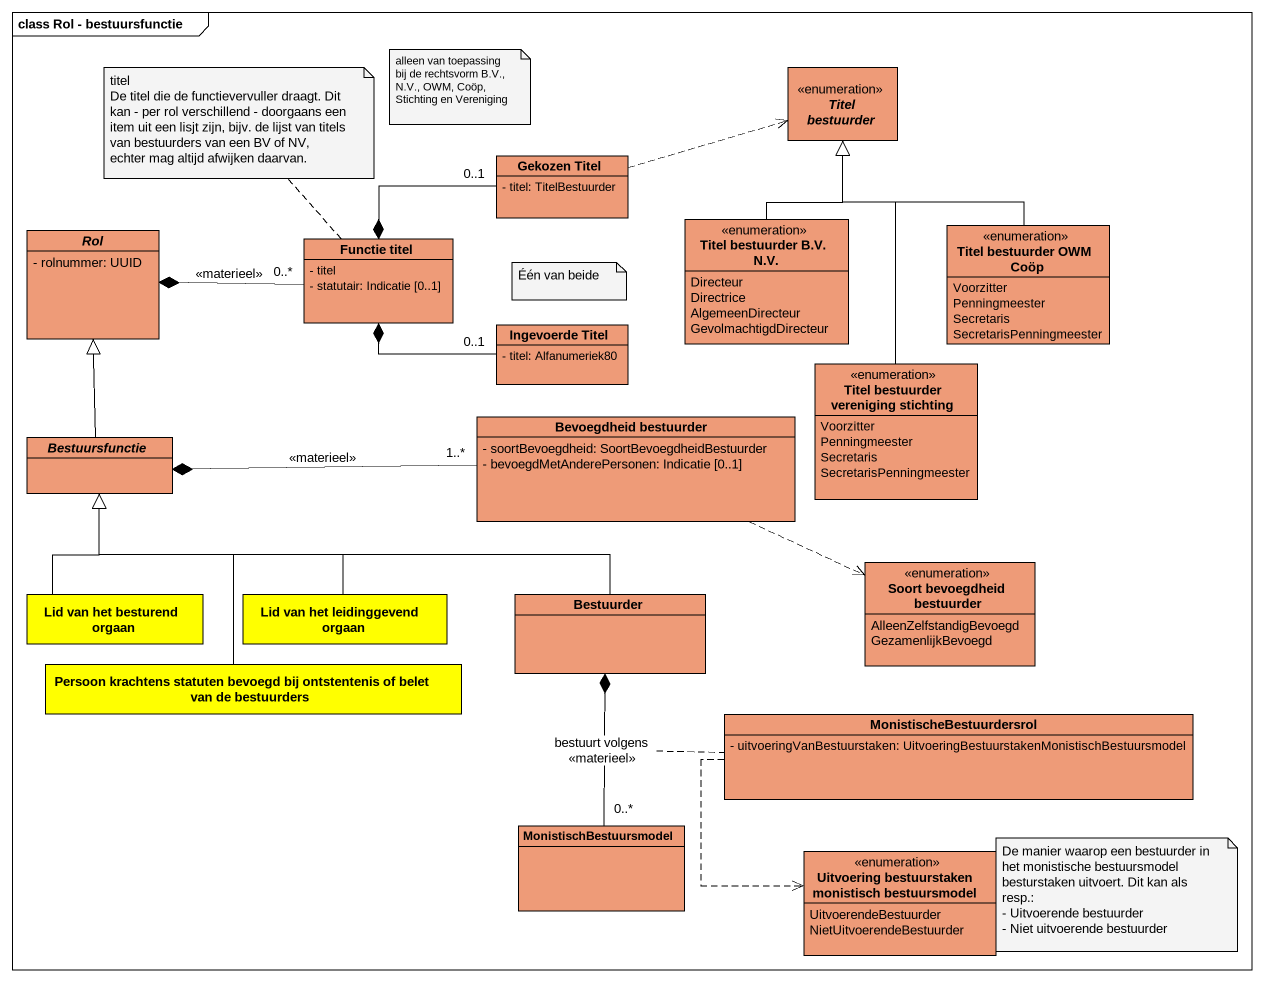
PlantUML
@startuml
mainframe class Rol - bestuursfunctie
hide circle
hide empty members
skinparam classAttributeIconSize 0
enum "Titel bestuurder" as Titel_bestuurder #EE9B78
class "Gekozen Titel" as Gekozen_Titel #EE9B78 {
  - titel: TitelBestuurder
}
abstract class Rol #EE9B78 {
  - rolnummer: UUID
}
class "Functie titel" as Functie_titel #EE9B78 {
  - titel
  - statutair: Indicatie [0..1]
}
enum "Titel bestuurder B.V. N.V." as Titel_bestuurder_B_V_N_V #EE9B78 {
  Directeur
  Directrice
  AlgemeenDirecteur
  GevolmachtigdDirecteur
}
enum "Titel bestuurder OWM Coöp" as Titel_bestuurder_OWM_Coöp #EE9B78 {
  Voorzitter
  Penningmeester
  Secretaris
  SecretarisPenningmeester
}
class "Ingevoerde Titel" as Ingevoerde_Titel #EE9B78 {
  - titel: Alfanumeriek80
}
enum "Titel bestuurder vereniging stichting" as Titel_bestuurder_vereniging #EE9B78 {
  Voorzitter
  Penningmeester
  Secretaris
  SecretarisPenningmeester
}
abstract class Bestuursfunctie #EE9B78
class "Bevoegdheid bestuurder" as Bevoegdheid_bestuurder #EE9B78 {
  - soortBevoegdheid: SoortBevoegdheidBestuurder
  - bevoegdMetAnderePersonen: Indicatie [0..1]
}
enum "Soort bevoegdheid bestuurder" as Soort_bevoegdheid_bestuurder #EE9B78 {
  AlleenZelfstandigBevoegd
  GezamenlijkBevoegd
}
class "Lid van het besturend orgaan" as Lid_van_het_besturend_orgaan #FFFF00
class "Lid van het leidinggevend orgaan" as Lid_van_het_leidinggevend #FFFF00
class Bestuurder #EE9B78
class "Persoon krachtens statuten bevoegd bij ontstentenis of belet van de bestuurders" as Persoon_krachtens_statuten #FFFF00
class MonistischeBestuurdersrol #EE9B78 {
  - uitvoeringVanBestuurstaken: UitvoeringBestuurstakenMonistischBestuursmodel
}
class MonistischBestuursmodel #EE9B78
enum "Uitvoering bestuurstaken monistisch bestuursmodel" as Uitvoering_bestuurstaken #EE9B78 {
  UitvoerendeBestuurder
  NietUitvoerendeBestuurder
}
Gekozen_Titel .right.> Titel_bestuurder
Gekozen_Titel "0..1" -left-* Functie_titel
Functie_titel "0..*" -left-* Rol : <<materieel>>
Titel_bestuurder_B_V_N_V -up-|> Titel_bestuurder
Titel_bestuurder_OWM_Coöp -up-|> Titel_bestuurder
Ingevoerde_Titel "0..1" -left-* Functie_titel
Titel_bestuurder_vereniging -up-|> Titel_bestuurder
Bestuursfunctie -up-|> Rol
Bevoegdheid_bestuurder "1..*" -left-* Bestuursfunctie : <<materieel>>
Bevoegdheid_bestuurder .right.> Soort_bevoegdheid_bestuurder
Lid_van_het_besturend_orgaan -up-|> Bestuursfunctie
Lid_van_het_leidinggevend -up-|> Bestuursfunctie
Bestuurder -left-|> Bestuursfunctie
Persoon_krachtens_statuten -up-|> Bestuursfunctie
MonistischeBestuurdersrol ..> Uitvoering_bestuurstaken
MonistischBestuursmodel "0..*" -up-* Bestuurder : bestuurt volgens\n<<materieel>>
(MonistischBestuursmodel, Bestuurder) .. MonistischeBestuurdersrol
note top of Functie_titel
  titel
  De titel die de functievervuller draagt. Dit kan - per rol verschillend - doorgaans een item uit een lisjt zijn, bijv. de lijst van titels van bestuurders van een BV of NV, echter mag altijd afwijken daarvan.
end note
note as N2
  alleen van toepassing bij de rechtsvorm B.V., N.V., OWM, Coöp, Stichting en Vereniging
end note
note as N3
  Één van beide
end note
note right of Uitvoering_bestuurstaken
  De manier waarop een bestuurder in het monistische bestuursmodel besturstaken uitvoert. Dit kan als resp.:
  - Uitvoerende bestuurder
  - Niet uitvoerende bestuurder
end note
@enduml
